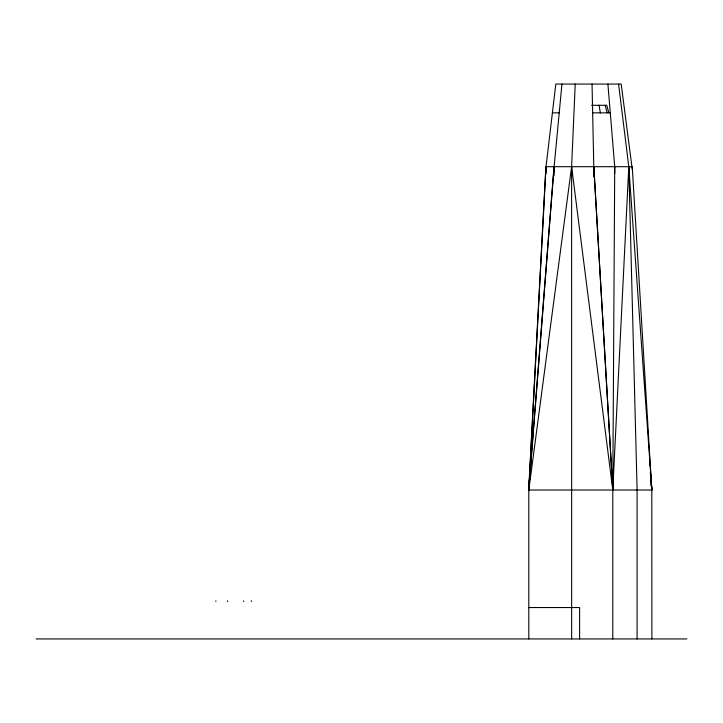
<?xml version="1.0" encoding="UTF-8"?>
<svg xmlns="http://www.w3.org/2000/svg" width="723" height="723" viewBox="0 0 723 723"><rect width="100%" height="100%" fill="white"/><g stroke="black" fill="none" stroke-linecap="round" stroke-linejoin="round"><path stroke-width="1.08" d="M607.907 84.058L614.722 166.706L612.788 490.022L612.788 638.942M575.219 84.058L571.613 166.706L571.658 638.942M618.572 84.058L628.793 166.706L612.788 490.022L593.836 166.697L593.791 176.846M628.793 175.716L628.793 166.706L651.884 490.022L528.676 490.013L545.874 166.697L632.236 166.706L651.803 490.022L651.884 638.942M528.811 638.942L528.811 490.022L546.019 166.706L555.806 84.058L621.184 84.058L632.209 168.965M592.038 84.058L593.791 166.706L612.788 490.022L571.613 166.706L528.811 490.022L529.607 477.623M529.896 473.122L530.33 466.362M530.754 459.602L531.044 455.092M531.622 446.082L531.767 443.832M528.676 490.013L553.99 166.697L554.125 175.716M528.811 490.022L554.125 166.706L561.952 84.058M614.722 166.706L614.722 173.466M591.631 105.287L606.751 105.287L608.856 112.824M552.399 112.842L559.231 112.842M592.643 112.842L610.284 112.842M528.811 607.546L579.611 607.546L579.611 638.942M36.15 638.942L686.85 638.942M545.874 166.697L546.019 173.466M605.187 105.287L607.13 112.824M599.06 105.287L600.406 112.96M651.098 484.428L651.884 490.022L651.016 479.918M649.57 463.072L649.76 465.323M650.339 472.056L650.727 476.547M650.357 473.185L650.646 476.547M651.025 481.039L651.803 490.022M628.793 166.706L637.099 490.022L637.099 638.942M251.351 600.75L251.351 601.5M243.561 600.876L243.561 601.5M227.582 600.75L227.582 601.5M215.87 600.876L215.87 601.5"/></g></svg>
